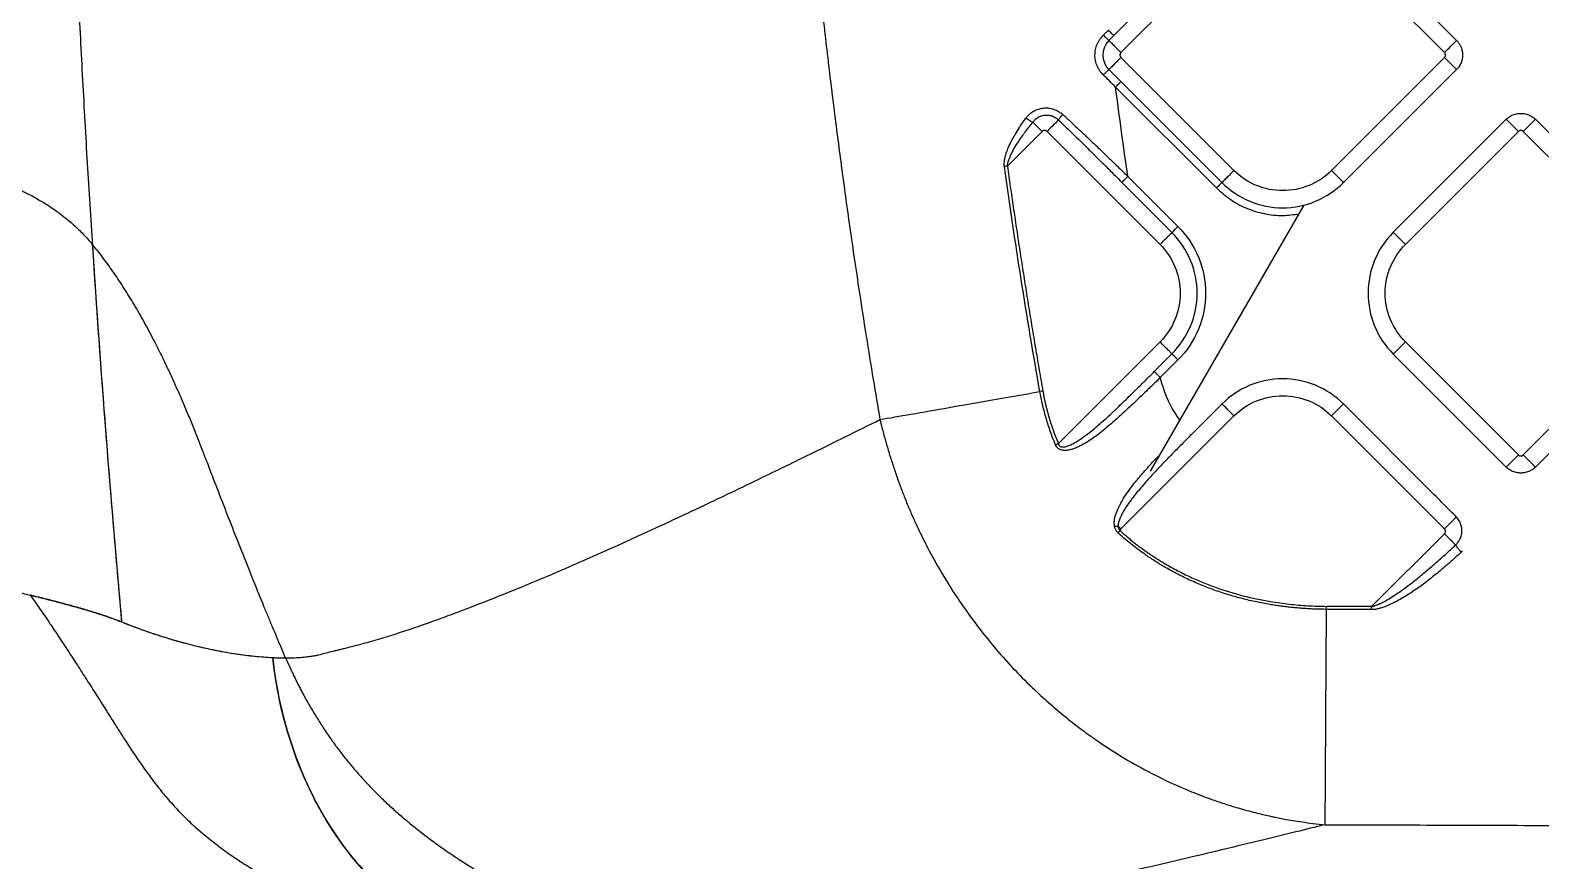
# Model space of a CAD drawing. Extents: x 526 to 610, y 679 to 808.
# Drawn here: x 555.31 to 564.12, y 713.94 to 718.78 of the extents above; entities that cross this region are included whole.
import ezdxf

# ---------------------------------------------------------------- set-up
doc = ezdxf.new("R2010")
doc.units = 0
doc.header["$MEASUREMENT"] = 0
doc.layers.add('1', color=4, linetype='Continuous')

# ---------------------------------------------------------------- blocks, each defined once
blk = doc.blocks.new('JETSETTER LX')
at = {"layer": '1', "color": 3, "linetype": 'Continuous', "lineweight": 25}
for p, q in [((36.1331, 22.5043), (35.5029, 21.874)), ((37.5015, 21.8454), (36.8427, 22.5043)), ((35.545, 21.7747), (36.2038, 22.4336)), ((36.772, 22.4336), (37.4308, 21.7747)), ((35.4743, 21.8454), (35.5029, 21.874)), ((35.5447, 21.6054), (35.4743, 21.6758)), ((36.2038, 21.0876), (35.545, 21.7465)), ((37.4308, 21.7465), (36.772, 21.0876)), ((36.8427, 21.0169), (37.5015, 21.6758)), ((35.5447, 21.6054), (36.1331, 21.0169)), ((35.5134, 21.5741), (36.1018, 20.9856)), ((34.8827, 21.1125), (35.0855, 21.3152)), ((35.1138, 21.3152), (35.7726, 20.6564)), ((37.7913, 21.386), (37.1325, 20.7271)), ((37.2032, 20.6564), (37.862, 21.3153)), ((37.8903, 21.3153), (38.5491, 20.6564)), ((38.6198, 20.7271), (37.961, 21.386)), ((35.8772, 20.761), (35.5851, 21.0531)), ((35.8423, 20.7261), (35.5502, 21.0183)), ((35.7166, 19.3339), (36.6127, 20.886)), ((35.1798, 19.4954), (35.7726, 20.0883)), ((37.862, 19.4295), (37.2032, 20.0883)), ((38.5491, 20.0883), (37.8903, 19.4295)), ((35.7394, 19.9156), (35.8423, 20.0185)), ((37.1325, 20.0176), (37.7913, 19.3588)), ((37.961, 19.3588), (38.6198, 20.0176)), ((35.7743, 19.8808), (35.8772, 19.9837)), ((36.1341, 19.7268), (35.9555, 19.5482)), ((36.1319, 19.729), (36.1341, 19.7268)), ((36.8439, 19.729), (36.8417, 19.7268)), ((37.3736, 19.1949), (36.8417, 19.7268)), ((36.2038, 19.6571), (35.545, 18.9982)), ((36.7719, 19.6571), (37.4308, 18.9982)), ((35.9555, 19.5482), (35.9533, 19.5504)), ((37.3758, 19.1971), (37.3736, 19.1949)), ((37.5001, 19.0676), (37.5037, 19.0703)), ((37.0061, 18.5453), (37.4308, 18.9699)), ((37.534, 18.8705), (37.5285, 18.863)), ((37.006, 18.5277), (36.743, 18.5293)), ((37.0061, 18.5453), (36.7431, 18.5469))]:
    blk.add_line(p, q, dxfattribs=at)
for points, knots in [([(29.6935, 33.8586), (29.69, 33.8184), (29.683, 33.7381), (29.6727, 33.6175), (29.6626, 33.4967), (29.6526, 33.3756), (29.6428, 33.2543), (29.6332, 33.1328), (29.6237, 33.0111), (29.6144, 32.8891), (29.6052, 32.7669), (29.5962, 32.6445), (29.5873, 32.5218), (29.5786, 32.399), (29.5701, 32.2759), (29.5617, 32.1526), (29.5535, 32.0291), (29.5455, 31.9053), (29.5376, 31.7814), (29.5299, 31.6572), (29.5223, 31.5329), (29.5149, 31.4084), (29.5077, 31.2836), (29.5007, 31.1587), (29.4938, 31.0336), (29.4871, 30.9083), (29.4806, 30.7829), (29.4742, 30.6572), (29.4681, 30.5314), (29.4621, 30.4054), (29.4562, 30.2793), (29.4506, 30.1529), (29.433, 29.7486), (29.4076, 29.0648), (29.3823, 28.0992), (29.3675, 27.1288), (29.3636, 26.154), (29.3706, 25.1823), (29.3854, 24.3748), (29.4026, 23.7323), (29.4181, 23.2487), (29.4364, 22.7659), (29.4538, 22.363), (29.4692, 22.0398), (29.4815, 21.7963), (29.4944, 21.5534), (29.508, 21.3112), (29.5222, 21.0696), (29.537, 20.8287), (29.5525, 20.5885), (29.5686, 20.3489), (29.5853, 20.1099), (29.6026, 19.8717), (29.6206, 19.6341), (29.6391, 19.3971), (29.6582, 19.1608), (29.678, 18.9252), (29.6983, 18.6901), (29.7123, 18.5338), (29.7193, 18.4557)], [0, 0, 0, 0, 0.007919, 0.015847, 0.023784, 0.031731, 0.039687, 0.047653, 0.055629, 0.063616, 0.071613, 0.07962, 0.087638, 0.095666, 0.103703, 0.111751, 0.119809, 0.127876, 0.135952, 0.144038, 0.152133, 0.160237, 0.16835, 0.176472, 0.184602, 0.192741, 0.200888, 0.209044, 0.217207, 0.225379, 0.233558, 0.241746, 0.249941, 0.312148, 0.37446, 0.437011, 0.499935, 0.562973, 0.624949, 0.656229, 0.687489, 0.718733, 0.749967, 0.765807, 0.781616, 0.797395, 0.813143, 0.828861, 0.844551, 0.860213, 0.875847, 0.891454, 0.907035, 0.92259, 0.93812, 0.953625, 0.969106, 0.984565, 1, 1, 1, 1]), ([(34.038, 32.3897), (34.0317, 32.3488), (34.019, 32.267), (34.0005, 32.1443), (33.9823, 32.0215), (33.9645, 31.8988), (33.9471, 31.776), (33.9301, 31.6533), (33.9135, 31.5305), (33.8973, 31.4078), (33.8815, 31.285), (33.866, 31.1623), (33.851, 31.0395), (33.8363, 30.9168), (33.7984, 30.5911), (33.7379, 30.0165), (33.6742, 29.2661), (33.6203, 28.4429), (33.5826, 27.6035), (33.5648, 26.7577), (33.5645, 25.9821), (33.5778, 25.233), (33.6017, 24.6092), (33.6279, 24.1118), (33.65, 23.7498), (33.6809, 23.317), (33.7182, 22.8695), (33.7592, 22.4371), (33.7999, 22.0498), (33.8421, 21.6817), (33.8854, 21.3327), (33.9291, 21.003), (33.9727, 20.6924), (34.016, 20.401), (34.0583, 20.1288), (34.0993, 19.8757), (34.1268, 19.7135), (34.14, 19.6355)], [0, 0, 0, 0, 0.009695, 0.019385, 0.029071, 0.038752, 0.048429, 0.058102, 0.06777, 0.077435, 0.087096, 0.096752, 0.106405, 0.116055, 0.1257, 0.183178, 0.251347, 0.302045, 0.37635, 0.448086, 0.50012, 0.557965, 0.623518, 0.646286, 0.674595, 0.708455, 0.747878, 0.779754, 0.810154, 0.839077, 0.866522, 0.892486, 0.916966, 0.939961, 0.961467, 0.981481, 1, 1, 1, 1]), ([(35.4419, 21.6445), (35.44, 21.6464), (35.4363, 21.6502), (35.431, 21.6563), (35.4259, 21.6627), (35.4197, 21.6715), (35.4127, 21.683), (35.4034, 21.7024), (35.3954, 21.7283), (35.3923, 21.7606), (35.3955, 21.7929), (35.4036, 21.8188), (35.413, 21.8382), (35.4214, 21.8521), (35.4311, 21.865), (35.4386, 21.8728), (35.4424, 21.8766)], [0, 0, 0, 0, 0.0311752, 0.0623792, 0.0936877, 0.1251762, 0.1876896, 0.2499812, 0.3750181, 0.4995566, 0.6245145, 0.7494185, 0.8124346, 0.874794, 0.9371121, 1, 1, 1, 1]), ([(35.4424, 21.8766), (35.4473, 21.8814), (35.457, 21.891), (35.4667, 21.9006), (35.4716, 21.9053)], [0, 0, 0, 0, 0.50032, 1, 1, 1, 1]), ([(35.4424, 21.8766), (35.4485, 21.8706), (35.4552, 21.864), (35.4667, 21.8528), (35.4714, 21.8482), (35.4743, 21.8454)], [0, 0, 0, 0, 0.5, 0.5, 1, 1, 1, 1]), ([(35.5029, 21.874), (35.5, 21.8769), (35.4955, 21.8814), (35.4842, 21.8927), (35.4777, 21.8992), (35.4716, 21.9053)], [0, 0, 0, 0, 0.5, 0.5, 1, 1, 1, 1]), ([(35.4743, 21.8454), (35.4745, 21.8453), (35.4764, 21.8433), (35.4836, 21.8361), (35.4889, 21.8308), (35.502, 21.8178), (35.5098, 21.81), (35.5267, 21.793), (35.5358, 21.7839), (35.545, 21.7747)], [0, 0, 0, 0, 0.25, 0.25, 0.5, 0.5, 0.75, 0.75, 1, 1, 1, 1]), ([(37.4308, 21.7747), (37.44, 21.7839), (37.4491, 21.793), (37.466, 21.81), (37.4738, 21.8178), (37.4869, 21.8308), (37.4922, 21.8361), (37.4994, 21.8433), (37.5013, 21.8453), (37.5015, 21.8454)], [0, 0, 0, 0, 0.25, 0.25, 0.5, 0.5, 0.75, 0.75, 1, 1, 1, 1]), ([(37.5015, 21.8454), (37.503, 21.8439), (37.5062, 21.8406), (37.5107, 21.8352), (37.5152, 21.8291), (37.5196, 21.8223), (37.5237, 21.8147), (37.5299, 21.8011), (37.535, 21.783), (37.5368, 21.7606), (37.535, 21.7382), (37.5295, 21.7187), (37.5219, 21.7028), (37.5154, 21.6922), (37.5087, 21.6833), (37.5038, 21.6782), (37.5015, 21.6758)], [0, 0, 0, 0, 0.034707, 0.072248, 0.112595, 0.155737, 0.201682, 0.250449, 0.393045, 0.50003, 0.606972, 0.74961, 0.821643, 0.887377, 0.946846, 1, 1, 1, 1]), ([(35.545, 21.7747), (35.5444, 21.7741), (35.5432, 21.7728), (35.5418, 21.7706), (35.5404, 21.7679), (35.5394, 21.7645), (35.539, 21.7606), (35.5394, 21.7567), (35.5406, 21.7529), (35.5424, 21.7494), (35.5441, 21.7474), (35.545, 21.7465)], [0, 0, 0, 0, 0.083478, 0.166388, 0.250171, 0.374789, 0.500105, 0.62472, 0.750039, 0.874841, 1, 1, 1, 1]), ([(37.4308, 21.7465), (37.4314, 21.7471), (37.4326, 21.7484), (37.434, 21.7506), (37.4354, 21.7533), (37.4364, 21.7567), (37.4368, 21.7606), (37.4364, 21.7645), (37.4352, 21.7683), (37.4334, 21.7718), (37.4317, 21.7738), (37.4308, 21.7747)], [0, 0, 0, 0, 0.083478, 0.166388, 0.250171, 0.374789, 0.500105, 0.62472, 0.750039, 0.874841, 1, 1, 1, 1]), ([(35.4743, 21.6758), (35.4712, 21.6729), (35.4664, 21.6684), (35.4548, 21.6571), (35.4481, 21.6506), (35.4419, 21.6445)], [0, 0, 0, 0, 0.5, 0.5, 1, 1, 1, 1]), ([(35.545, 21.7465), (35.5358, 21.7373), (35.5267, 21.7282), (35.5098, 21.7112), (35.502, 21.7034), (35.4889, 21.6904), (35.4836, 21.6851), (35.4764, 21.6779), (35.4745, 21.6759), (35.4743, 21.6758)], [0, 0, 0, 0, 0.25, 0.25, 0.5, 0.5, 0.75, 0.75, 1, 1, 1, 1]), ([(37.5015, 21.6758), (37.5013, 21.6759), (37.4994, 21.6779), (37.4922, 21.6851), (37.4869, 21.6904), (37.4738, 21.7034), (37.466, 21.7112), (37.4491, 21.7282), (37.44, 21.7373), (37.4308, 21.7465)], [0, 0, 0, 0, 0.25, 0.25, 0.5, 0.5, 0.75, 0.75, 1, 1, 1, 1]), ([(35.5134, 21.5741), (35.5014, 21.5858), (35.4775, 21.6092), (35.4538, 21.6328), (35.4419, 21.6445)], [0, 0, 0, 0, 0.501415, 1, 1, 1, 1]), ([(35.5133, 21.5741), (35.5194, 21.5802), (35.526, 21.5868), (35.5373, 21.598), (35.5418, 21.6025), (35.5447, 21.6054)], [0, 0, 0, 0, 0.5, 0.5, 1, 1, 1, 1]), ([(34.9916, 21.3939), (34.9931, 21.396), (34.9962, 21.4), (35.0011, 21.4057), (35.0063, 21.4111), (35.0137, 21.418), (35.0235, 21.4259), (35.0404, 21.4367), (35.0635, 21.4468), (35.0932, 21.4527), (35.1235, 21.4524), (35.1484, 21.4467), (35.1673, 21.4392), (35.1793, 21.433), (35.1894, 21.4266), (35.1977, 21.4206), (35.2028, 21.4161), (35.2054, 21.4139)], [0, 0, 0, 0, 0.031192, 0.062394, 0.093687, 0.125153, 0.187712, 0.250057, 0.375104, 0.499922, 0.624813, 0.749861, 0.812272, 0.874818, 0.916766, 0.958427, 1, 1, 1, 1]), ([(35.1802, 21.3817), (35.1786, 21.3832), (35.1754, 21.3861), (35.1701, 21.3901), (35.1647, 21.3937), (35.1591, 21.397), (35.1533, 21.3999), (35.1473, 21.4024), (35.1412, 21.4045), (35.1349, 21.4063), (35.1285, 21.4076), (35.1221, 21.4085), (35.1156, 21.409), (35.1091, 21.4091), (35.1014, 21.4087), (35.0923, 21.4075), (35.0831, 21.4052), (35.0732, 21.4018), (35.063, 21.397), (35.0525, 21.3901), (35.0439, 21.3828), (35.0371, 21.3758), (35.0335, 21.3711), (35.0318, 21.3689)], [0, 0, 0, 0, 0.0386, 0.077053, 0.115408, 0.153709, 0.191993, 0.230291, 0.268628, 0.307022, 0.345487, 0.384031, 0.422658, 0.461366, 0.500153, 0.561169, 0.624854, 0.669105, 0.749892, 0.826629, 0.893634, 0.951333, 1, 1, 1, 1]), ([(35.1802, 21.3817), (35.1816, 21.3845), (35.1848, 21.3891), (35.1938, 21.4006), (35.1996, 21.4075), (35.2054, 21.4139)], [0, 0, 0, 0, 0.5, 0.5, 1, 1, 1, 1]), ([(35.2054, 21.4139), (35.2131, 21.4069), (35.2287, 21.3928), (35.2523, 21.3711), (35.2767, 21.3485), (35.3082, 21.3191), (35.3483, 21.2814), (35.3988, 21.2333), (35.4552, 21.1791), (35.518, 21.1184), (35.562, 21.0756), (35.5851, 21.0531)], [0, 0, 0, 0, 0.0594668, 0.1209532, 0.1844551, 0.2499681, 0.3684692, 0.499969, 0.6491449, 0.8158755, 1, 1, 1, 1]), ([(37.7913, 21.386), (37.7929, 21.3875), (37.7961, 21.3906), (37.8015, 21.3951), (37.8076, 21.3997), (37.8145, 21.4041), (37.8221, 21.4082), (37.8356, 21.4143), (37.8538, 21.4194), (37.8761, 21.4213), (37.8985, 21.4194), (37.9181, 21.4139), (37.934, 21.4064), (37.9445, 21.3999), (37.9534, 21.3931), (37.9586, 21.3883), (37.961, 21.386)], [0, 0, 0, 0, 0.034707, 0.072248, 0.112595, 0.155737, 0.201682, 0.250449, 0.393045, 0.50003, 0.606972, 0.74961, 0.821643, 0.887377, 0.946846, 1, 1, 1, 1]), ([(34.8653, 21.11), (34.8651, 21.112), (34.8646, 21.1161), (34.8643, 21.1224), (34.8644, 21.129), (34.8648, 21.1358), (34.8655, 21.1429), (34.8672, 21.1539), (34.8706, 21.1693), (34.8777, 21.194), (34.8895, 21.2251), (34.904, 21.2552), (34.9178, 21.2805), (34.9327, 21.3065), (34.9507, 21.3352), (34.9716, 21.3663), (34.9848, 21.3845), (34.9916, 21.3939)], [0, 0, 0, 0, 0.018846, 0.038432, 0.058829, 0.080105, 0.102314, 0.125509, 0.1847, 0.25038, 0.368463, 0.49998, 0.567605, 0.642766, 0.785611, 0.889642, 1, 1, 1, 1]), ([(34.8827, 21.1125), (34.8829, 21.1142), (34.8832, 21.118), (34.8842, 21.1242), (34.8858, 21.1317), (34.8882, 21.1402), (34.892, 21.1512), (34.8978, 21.1659), (34.9068, 21.186), (34.9214, 21.2148), (34.9396, 21.2447), (34.9586, 21.273), (34.973, 21.2933), (34.9892, 21.3152), (35.0084, 21.3397), (35.024, 21.3591), (35.0318, 21.3689)], [0, 0, 0, 0, 0.0170141, 0.0377331, 0.0623287, 0.0934076, 0.1251668, 0.1784998, 0.2501031, 0.3450708, 0.5003463, 0.6004588, 0.6873347, 0.7503215, 0.8743385, 1, 1, 1, 1]), ([(34.9916, 21.3939), (34.998, 21.389), (35.0056, 21.3837), (35.0199, 21.3747), (35.0267, 21.3711), (35.0318, 21.3689)], [0, 0, 0, 0, 0.5, 0.5, 1, 1, 1, 1]), ([(35.0855, 21.3152), (35.0753, 21.3254), (35.0652, 21.3355), (35.0467, 21.354), (35.0384, 21.3623), (35.0318, 21.3689)], [0, 0, 0, 0, 0.5, 0.5, 1, 1, 1, 1]), ([(35.1138, 21.3152), (35.1131, 21.3158), (35.1119, 21.317), (35.1097, 21.3185), (35.1069, 21.3198), (35.1036, 21.3208), (35.0996, 21.3212), (35.0957, 21.3208), (35.0919, 21.3197), (35.0884, 21.3179), (35.0865, 21.3161), (35.0855, 21.3152)], [0, 0, 0, 0, 0.083478, 0.166388, 0.250171, 0.374789, 0.500105, 0.62472, 0.750039, 0.874841, 1, 1, 1, 1]), ([(35.1802, 21.3817), (35.1753, 21.3768), (35.1662, 21.3676), (35.1426, 21.344), (35.1282, 21.3296), (35.1138, 21.3152)], [0, 0, 0, 0, 0.5, 0.5, 1, 1, 1, 1]), ([(35.1802, 21.3817), (35.1906, 21.3718), (35.2115, 21.352), (35.2425, 21.3221), (35.2736, 21.292), (35.3045, 21.2619), (35.3354, 21.2316), (35.3653, 21.2022), (35.4063, 21.1617), (35.4544, 21.1139), (35.5063, 21.0621), (35.5369, 21.0315), (35.5502, 21.0183)], [0, 0, 0, 0, 0.083227, 0.166501, 0.249818, 0.333175, 0.416566, 0.499988, 0.575804, 0.749988, 0.891626, 1, 1, 1, 1]), ([(37.862, 21.3153), (37.8528, 21.3244), (37.8437, 21.3336), (37.8268, 21.3505), (37.819, 21.3583), (37.8059, 21.3713), (37.8006, 21.3766), (37.7934, 21.3838), (37.7915, 21.3858), (37.7913, 21.386)], [0, 0, 0, 0, 0.25, 0.25, 0.5, 0.5, 0.75, 0.75, 1, 1, 1, 1]), ([(37.8903, 21.3153), (37.8896, 21.3159), (37.8884, 21.317), (37.8862, 21.3185), (37.8834, 21.3198), (37.8801, 21.3209), (37.8761, 21.3212), (37.8722, 21.3209), (37.8685, 21.3197), (37.8649, 21.3179), (37.863, 21.3161), (37.862, 21.3153)], [0, 0, 0, 0, 0.083478, 0.166388, 0.250171, 0.374789, 0.500105, 0.62472, 0.750039, 0.874841, 1, 1, 1, 1]), ([(37.961, 21.386), (37.9608, 21.3858), (37.9589, 21.3838), (37.9516, 21.3766), (37.9464, 21.3713), (37.9333, 21.3583), (37.9255, 21.3505), (37.9086, 21.3336), (37.8994, 21.3244), (37.8903, 21.3153)], [0, 0, 0, 0, 0.25, 0.25, 0.5, 0.5, 0.75, 0.75, 1, 1, 1, 1]), ([(27.9003, 21.0579), (27.9071, 21.0598), (27.9208, 21.0637), (27.9415, 21.0691), (27.9623, 21.0742), (27.9832, 21.0792), (28.0041, 21.0838), (28.025, 21.0882), (28.046, 21.0924), (28.0671, 21.0963), (28.0882, 21.0999), (28.1093, 21.1033), (28.1622, 21.1112), (28.2478, 21.1205), (28.4057, 21.1277), (28.6052, 21.1181), (28.836, 21.0784), (29.0528, 21.0112), (29.2145, 20.9336), (29.3308, 20.8591), (29.3946, 20.81), (29.4394, 20.7709), (29.468, 20.7441), (29.4957, 20.7163), (29.5224, 20.6875), (29.5394, 20.6675), (29.5479, 20.6575)], [0, 0, 0, 0, 0.011355, 0.022689, 0.034001, 0.045292, 0.056561, 0.067808, 0.079032, 0.090232, 0.101409, 0.112563, 0.123691, 0.184811, 0.246394, 0.36898, 0.495361, 0.620813, 0.748408, 0.811235, 0.87455, 0.899318, 0.924246, 0.949334, 0.974585, 1, 1, 1, 1]), ([(34.8827, 21.1125), (34.8884, 21.0727), (34.8996, 20.9932), (34.9169, 20.874), (34.9346, 20.7548), (34.9527, 20.6356), (34.9711, 20.5164), (34.9899, 20.3973), (35.0091, 20.2782), (35.0286, 20.1591), (35.0486, 20.04), (35.0688, 19.9209), (35.0827, 19.8415), (35.0896, 19.8019)], [0, 0, 0, 0, 0.090766, 0.181558, 0.272377, 0.363224, 0.454099, 0.545004, 0.635939, 0.726905, 0.817904, 0.908935, 1, 1, 1, 1]), ([(35.5502, 21.0183), (35.5508, 21.0189), (35.5521, 21.0202), (35.5562, 21.0242), (35.5589, 21.027), (35.5655, 21.0336), (35.5694, 21.0374), (35.5772, 21.0452), (35.5813, 21.0493), (35.5851, 21.0531)], [0, 0, 0, 0, 0.25, 0.25, 0.5, 0.5, 0.75, 0.75, 1, 1, 1, 1]), ([(36.2038, 21.0876), (36.1947, 21.0785), (36.1855, 21.0693), (36.1686, 21.0524), (36.1608, 21.0446), (36.1477, 21.0315), (36.1425, 21.0263), (36.1353, 21.019), (36.1333, 21.0171), (36.1331, 21.0169)], [0, 0, 0, 0, 0.25, 0.25, 0.5, 0.5, 0.75, 0.75, 1, 1, 1, 1]), ([(36.772, 21.0876), (36.7348, 21.0504), (36.6902, 21.0207), (36.5931, 20.9804), (36.5405, 20.97), (36.4353, 20.97), (36.3827, 20.9804), (36.2856, 21.0207), (36.241, 21.0504), (36.2038, 21.0876)], [0, 0, 0, 0, 0.25, 0.25, 0.5, 0.5, 0.75, 0.75, 1, 1, 1, 1]), ([(36.772, 21.0876), (36.7811, 21.0785), (36.7903, 21.0693), (36.8072, 21.0524), (36.815, 21.0446), (36.8281, 21.0315), (36.8333, 21.0263), (36.8405, 21.019), (36.8425, 21.0171), (36.8427, 21.0169)], [0, 0, 0, 0, 0.25, 0.25, 0.5, 0.5, 0.75, 0.75, 1, 1, 1, 1]), ([(36.1331, 21.0169), (36.1302, 21.0139), (36.1256, 21.0094), (36.1146, 20.9984), (36.1082, 20.992), (36.1018, 20.9856)], [0, 0, 0, 0, 0.5, 0.5, 1, 1, 1, 1]), ([(36.1018, 20.9856), (36.1285, 20.9618), (36.1819, 20.9142), (36.2778, 20.8641), (36.3806, 20.833), (36.4844, 20.8214), (36.5516, 20.8307), (36.5833, 20.8351)], [0, 0, 0, 0, 0.204255, 0.408509, 0.612764, 0.817019, 1, 1, 1, 1]), ([(36.1331, 21.0169), (36.1796, 20.9705), (36.2352, 20.9333), (36.3566, 20.883), (36.4222, 20.87), (36.5536, 20.87), (36.6192, 20.883), (36.7406, 20.9333), (36.7962, 20.9705), (36.8427, 21.0169)], [0, 0, 0, 0, 0.25, 0.25, 0.5, 0.5, 0.75, 0.75, 1, 1, 1, 1]), ([(35.7726, 20.6564), (35.7809, 20.6647), (35.7891, 20.6729), (35.8047, 20.6885), (35.8119, 20.6957), (35.8246, 20.7084), (35.8299, 20.7137), (35.8381, 20.7219), (35.8409, 20.7247), (35.8423, 20.7261)], [0, 0, 0, 0, 0.25, 0.25, 0.5, 0.5, 0.75, 0.75, 1, 1, 1, 1]), ([(35.8423, 20.7261), (35.8437, 20.7275), (35.848, 20.7318), (35.8607, 20.7445), (35.8689, 20.7527), (35.8772, 20.761)], [0, 0, 0, 0, 0.5, 0.5, 1, 1, 1, 1]), ([(35.8423, 20.0185), (35.8886, 20.0649), (35.9257, 20.1204), (35.9758, 20.2414), (35.9889, 20.3068), (35.9889, 20.4378), (35.9758, 20.5033), (35.9257, 20.6243), (35.8886, 20.6798), (35.8423, 20.7261)], [0, 0, 0, 0, 0.25, 0.25, 0.5, 0.5, 0.75, 0.75, 1, 1, 1, 1]), ([(35.8772, 20.761), (35.9281, 20.7101), (35.9688, 20.6491), (36.0239, 20.5162), (36.0382, 20.4443), (36.0382, 20.3004), (36.0239, 20.2285), (35.9688, 20.0955), (35.9281, 20.0346), (35.8772, 19.9837)], [0, 0, 0, 0, 0.25, 0.25, 0.5, 0.5, 0.75, 0.75, 1, 1, 1, 1]), ([(37.1325, 20.7271), (37.086, 20.6807), (37.0488, 20.625), (36.9986, 20.5037), (36.9855, 20.438), (36.9855, 20.3067), (36.9986, 20.241), (37.0488, 20.1197), (37.086, 20.064), (37.1325, 20.0176)], [0, 0, 0, 0, 0.25, 0.25, 0.5, 0.5, 0.75, 0.75, 1, 1, 1, 1]), ([(37.2032, 20.6564), (37.194, 20.6656), (37.1849, 20.6747), (37.1679, 20.6917), (37.1601, 20.6995), (37.1471, 20.7125), (37.1418, 20.7178), (37.1346, 20.725), (37.1326, 20.727), (37.1325, 20.7271)], [0, 0, 0, 0, 0.25, 0.25, 0.5, 0.5, 0.75, 0.75, 1, 1, 1, 1]), ([(30.1893, 19.4604), (30.184, 19.4739), (30.1735, 19.501), (30.1577, 19.5412), (30.1418, 19.5808), (30.1259, 19.62), (30.11, 19.6586), (30.0941, 19.6967), (30.0781, 19.7343), (30.062, 19.7713), (30.046, 19.8078), (30.0299, 19.8438), (30.0138, 19.8793), (29.9976, 19.9142), (29.9814, 19.9486), (29.9651, 19.9825), (29.9488, 20.0159), (29.9325, 20.0487), (29.9162, 20.0811), (29.8959, 20.1204), (29.8715, 20.1663), (29.843, 20.2184), (29.8143, 20.2689), (29.7855, 20.318), (29.7564, 20.3656), (29.7272, 20.4118), (29.6978, 20.4564), (29.6682, 20.4996), (29.6385, 20.5413), (29.6085, 20.5816), (29.5784, 20.6204), (29.558, 20.6452), (29.5479, 20.6575)], [0, 0, 0, 0, 0.029965, 0.059667, 0.089108, 0.118292, 0.14722, 0.175895, 0.204321, 0.2325, 0.260435, 0.28813, 0.315587, 0.342811, 0.369803, 0.396568, 0.423109, 0.449429, 0.475533, 0.501424, 0.54552, 0.589078, 0.632119, 0.674665, 0.716737, 0.75836, 0.799555, 0.840348, 0.880763, 0.920826, 0.960563, 1, 1, 1, 1]), ([(35.7726, 20.6564), (35.8098, 20.6192), (35.8396, 20.5746), (35.8798, 20.4775), (35.8903, 20.4249), (35.8903, 20.3197), (35.8798, 20.2672), (35.8396, 20.17), (35.8098, 20.1254), (35.7726, 20.0883)], [0, 0, 0, 0, 0.25, 0.25, 0.5, 0.5, 0.75, 0.75, 1, 1, 1, 1]), ([(37.2032, 20.0883), (37.166, 20.1255), (37.1362, 20.17), (37.096, 20.2672), (37.0855, 20.3198), (37.0855, 20.4249), (37.096, 20.4775), (37.1362, 20.5747), (37.166, 20.6192), (37.2032, 20.6564)], [0, 0, 0, 0, 0.25, 0.25, 0.5, 0.5, 0.75, 0.75, 1, 1, 1, 1]), ([(35.8423, 20.0185), (35.8409, 20.0199), (35.8381, 20.0227), (35.8299, 20.0309), (35.8246, 20.0363), (35.8119, 20.0489), (35.8047, 20.0562), (35.7891, 20.0717), (35.7809, 20.08), (35.7726, 20.0883)], [0, 0, 0, 0, 0.25, 0.25, 0.5, 0.5, 0.75, 0.75, 1, 1, 1, 1]), ([(37.2032, 20.0883), (37.194, 20.0791), (37.1849, 20.07), (37.1679, 20.053), (37.1601, 20.0453), (37.1471, 20.0322), (37.1418, 20.0269), (37.1346, 20.0197), (37.1326, 20.0178), (37.1325, 20.0176)], [0, 0, 0, 0, 0.25, 0.25, 0.5, 0.5, 0.75, 0.75, 1, 1, 1, 1]), ([(35.8423, 20.0185), (35.8437, 20.0172), (35.848, 20.0128), (35.8607, 20.0002), (35.8689, 19.9919), (35.8772, 19.9837)], [0, 0, 0, 0, 0.5, 0.5, 1, 1, 1, 1]), ([(35.1798, 19.4954), (35.1801, 19.4943), (35.1807, 19.492), (35.1821, 19.4888), (35.1838, 19.486), (35.1858, 19.4834), (35.1882, 19.4813), (35.1908, 19.4795), (35.1959, 19.477), (35.2045, 19.4753), (35.2188, 19.4764), (35.2374, 19.4816), (35.2635, 19.4933), (35.2968, 19.5129), (35.3336, 19.5386), (35.3708, 19.5674), (35.4175, 19.6064), (35.4746, 19.6577), (35.5416, 19.7209), (35.6002, 19.7777), (35.6513, 19.828), (35.6951, 19.8714), (35.7245, 19.9008), (35.7394, 19.9156)], [0, 0, 0, 0, 0.004918, 0.009566, 0.014017, 0.018353, 0.022662, 0.027037, 0.031562, 0.045789, 0.063007, 0.091112, 0.125727, 0.182086, 0.250792, 0.310809, 0.375492, 0.500504, 0.623952, 0.750225, 0.831451, 0.914701, 1, 1, 1, 1]), ([(35.7743, 19.8808), (35.7705, 19.8846), (35.7664, 19.8886), (35.7586, 19.8965), (35.7548, 19.9003), (35.7482, 19.9069), (35.7454, 19.9097), (35.7414, 19.9137), (35.7401, 19.915), (35.7394, 19.9156)], [0, 0, 0, 0, 0.25, 0.25, 0.5, 0.5, 0.75, 0.75, 1, 1, 1, 1]), ([(35.7743, 19.8808), (35.7677, 19.8743), (35.7543, 19.8613), (35.7343, 19.8417), (35.7139, 19.8219), (35.6871, 19.7959), (35.6532, 19.7632), (35.616, 19.7279), (35.5815, 19.6956), (35.5503, 19.667), (35.519, 19.6386), (35.4733, 19.5979), (35.4133, 19.5479), (35.3535, 19.5072), (35.3127, 19.4846), (35.291, 19.4739), (35.2693, 19.4651), (35.2503, 19.4594), (35.2352, 19.4565), (35.2232, 19.4554), (35.2114, 19.4555), (35.2001, 19.4573), (35.1901, 19.4607), (35.1814, 19.4655), (35.174, 19.4718), (35.1679, 19.4795), (35.165, 19.4855), (35.1635, 19.4886)], [0, 0, 0, 0, 0.035072, 0.070517, 0.106344, 0.142563, 0.212082, 0.285167, 0.337437, 0.392033, 0.446687, 0.498965, 0.626851, 0.74812, 0.781007, 0.810671, 0.843882, 0.873681, 0.889825, 0.905091, 0.921641, 0.936715, 0.950139, 0.962731, 0.974927, 0.987198, 1, 1, 1, 1]), ([(35.889, 19.6325), (35.8682, 19.6621), (35.8151, 19.7376), (35.7897, 19.8266), (35.7743, 19.8808)], [0, 0, 0, 0, 0.3923296, 1, 1, 1, 1]), ([(36.8417, 19.7268), (36.7953, 19.7731), (36.7398, 19.8102), (36.6188, 19.8603), (36.5534, 19.8733), (36.4224, 19.8733), (36.3569, 19.8603), (36.2359, 19.8102), (36.1804, 19.7731), (36.1341, 19.7268)], [0, 0, 0, 0, 0.25, 0.25, 0.5, 0.5, 0.75, 0.75, 1, 1, 1, 1]), ([(34.14, 19.6355), (34.1942, 19.645), (34.2553, 19.6557), (34.3901, 19.6793), (34.4639, 19.6922), (34.6224, 19.72), (34.7071, 19.7348), (34.8845, 19.7659), (34.9772, 19.7822), (35.0722, 19.7988)], [0, 0, 0, 0, 0.25, 0.25, 0.5, 0.5, 0.75, 0.75, 1, 1, 1, 1]), ([(35.1635, 19.4886), (35.1607, 19.4954), (35.1555, 19.5079), (35.1456, 19.533), (35.1293, 19.5767), (35.1126, 19.6281), (35.0999, 19.6738), (35.0932, 19.6999), (35.0865, 19.7274), (35.0793, 19.7603), (35.0744, 19.7868), (35.0722, 19.7988)], [0, 0, 0, 0, 0.068349, 0.125145, 0.250298, 0.500177, 0.625162, 0.688648, 0.750163, 0.887164, 1, 1, 1, 1]), ([(35.0896, 19.8019), (35.0909, 19.7944), (35.0936, 19.7794), (35.0981, 19.757), (35.103, 19.7347), (35.1082, 19.7124), (35.1138, 19.6902), (35.1197, 19.6681), (35.1276, 19.6406), (35.1377, 19.6077), (35.1507, 19.5698), (35.1646, 19.5323), (35.1747, 19.5077), (35.1798, 19.4954)], [0, 0, 0, 0, 0.071321, 0.142648, 0.213999, 0.285391, 0.356845, 0.428378, 0.500009, 0.625416, 0.750483, 0.875311, 1, 1, 1, 1]), ([(36.2038, 19.6571), (36.1955, 19.6653), (36.1873, 19.6736), (36.1717, 19.6891), (36.1645, 19.6964), (36.1518, 19.709), (36.1465, 19.7144), (36.1383, 19.7226), (36.1355, 19.7254), (36.1341, 19.7268)], [0, 0, 0, 0, 0.25, 0.25, 0.5, 0.5, 0.75, 0.75, 1, 1, 1, 1]), ([(36.2038, 19.6571), (36.241, 19.6942), (36.2855, 19.724), (36.3827, 19.7643), (36.4353, 19.7747), (36.5405, 19.7747), (36.593, 19.7643), (36.6902, 19.724), (36.7348, 19.6942), (36.7719, 19.6571)], [0, 0, 0, 0, 0.25, 0.25, 0.5, 0.5, 0.75, 0.75, 1, 1, 1, 1]), ([(36.7719, 19.6571), (36.7802, 19.6653), (36.7885, 19.6736), (36.804, 19.6891), (36.8113, 19.6964), (36.8239, 19.709), (36.8293, 19.7144), (36.8375, 19.7226), (36.8403, 19.7254), (36.8417, 19.7268)], [0, 0, 0, 0, 0.25, 0.25, 0.5, 0.5, 0.75, 0.75, 1, 1, 1, 1]), ([(30.6, 18.2483), (30.6095, 18.2479), (30.6274, 18.247), (30.6627, 18.246), (30.7029, 18.2462), (30.7484, 18.2481), (30.7867, 18.2513), (30.8195, 18.2552), (30.846, 18.2595), (30.8672, 18.2645), (30.8917, 18.2708), (30.9229, 18.2791), (30.9572, 18.2875), (30.9875, 18.2947), (31.0207, 18.3026), (31.0799, 18.3173), (31.1655, 18.3402), (31.3024, 18.3808), (31.4368, 18.4255), (31.5732, 18.4743), (31.7139, 18.5265), (31.8935, 18.5958), (32.1125, 18.685), (32.3302, 18.7777), (32.5554, 18.8771), (32.7729, 18.9759), (33.0008, 19.0818), (33.2094, 19.1806), (33.4412, 19.2919), (33.6777, 19.407), (33.9217, 19.527), (34.0737, 19.6026), (34.14, 19.6355)], [0, 0, 0, 0, 0.007459, 0.013984, 0.027692, 0.039087, 0.050028, 0.058263, 0.065422, 0.07151, 0.075675, 0.085708, 0.097334, 0.103865, 0.110691, 0.124638, 0.152612, 0.181569, 0.238576, 0.265385, 0.296576, 0.357586, 0.417717, 0.483097, 0.543627, 0.610616, 0.669829, 0.739432, 0.790062, 0.869263, 0.942968, 1, 1, 1, 1]), ([(34.14, 19.6355), (34.1402, 19.6347), (34.1406, 19.6332), (34.1413, 19.6302), (34.1426, 19.625), (34.1451, 19.6144), (34.1504, 19.5934), (34.1612, 19.5515), (34.1777, 19.4919), (34.199, 19.4209), (34.2217, 19.3504), (34.2458, 19.2805), (34.267, 19.2233), (34.285, 19.1775), (34.3035, 19.1319), (34.3524, 19.0182), (34.4302, 18.86), (34.5287, 18.6907), (34.6503, 18.5051), (34.8124, 18.2938), (34.9924, 18.1039), (35.1326, 17.976), (35.2249, 17.8986), (35.3168, 17.8273), (35.4789, 17.7111), (35.69, 17.5848), (35.9149, 17.4813), (36.0567, 17.427), (36.1475, 17.3959), (36.2337, 17.3692), (36.3219, 17.3453), (36.3899, 17.3292), (36.4341, 17.3197), (36.4636, 17.3136), (36.5017, 17.3063), (36.5483, 17.2981), (36.6033, 17.2895), (36.6666, 17.2809), (36.7116, 17.2763), (36.7355, 17.2739)], [0, 0, 0, 0, 0.000605, 0.001209, 0.002419, 0.004837, 0.009671, 0.019331, 0.038625, 0.057885, 0.077116, 0.096323, 0.115508, 0.124591, 0.134676, 0.153825, 0.220933, 0.27174, 0.306492, 0.39434, 0.480242, 0.512952, 0.54526, 0.576371, 0.606108, 0.705737, 0.775314, 0.808881, 0.831257, 0.854882, 0.88392, 0.907454, 0.913435, 0.921872, 0.932745, 0.94603, 0.961695, 0.979701, 1, 1, 1, 1]), ([(35.9555, 19.5482), (35.947, 19.5397), (35.9302, 19.5229), (35.9051, 19.4976), (35.8802, 19.4725), (35.8556, 19.4475), (35.8312, 19.4225), (35.8071, 19.3977), (35.7833, 19.3729), (35.7598, 19.3481), (35.7367, 19.3233), (35.7005, 19.2839), (35.6549, 19.2324), (35.6118, 19.1788), (35.5845, 19.1408), (35.5689, 19.117), (35.5562, 19.0959), (35.5456, 19.0761), (35.5383, 19.0596), (35.5336, 19.0465), (35.5309, 19.0372), (35.5291, 19.0291), (35.5281, 19.022), (35.528, 19.0174), (35.528, 19.0152)], [0, 0, 0, 0, 0.051442, 0.102535, 0.153286, 0.203703, 0.253795, 0.303568, 0.353031, 0.402193, 0.451062, 0.499646, 0.633897, 0.749626, 0.79951, 0.838753, 0.874498, 0.907661, 0.937227, 0.95387, 0.968627, 0.979856, 0.990291, 1, 1, 1, 1]), ([(30.6754, 18.2461), (30.6672, 18.2652), (30.6507, 18.3037), (30.6258, 18.3624), (30.6005, 18.4226), (30.5749, 18.4842), (30.5378, 18.574), (30.4882, 18.6961), (30.4072, 18.8987), (30.3268, 19.1043), (30.2565, 19.2859), (30.2173, 19.3876), (30.1977, 19.4384), (30.1893, 19.4604)], [0, 0, 0, 0, 0.047741, 0.096606, 0.146595, 0.197708, 0.249944, 0.369597, 0.499922, 0.749952, 0.874976, 0.946136, 1, 1, 1, 1]), ([(35.5075, 19.0112), (35.5067, 19.0181), (35.5047, 19.0331), (35.5094, 19.0696), (35.5273, 19.1188), (35.5579, 19.1743), (35.592, 19.2248), (35.6286, 19.2719), (35.6743, 19.3257), (35.7234, 19.3807), (35.7596, 19.4188), (35.7749, 19.4349)], [0, 0, 0, 0, 0.040654, 0.087929, 0.21645, 0.349777, 0.46279, 0.574494, 0.698769, 0.87284, 1, 1, 1, 1]), ([(37.7913, 19.3588), (37.7915, 19.3589), (37.7934, 19.3609), (37.8006, 19.3681), (37.8059, 19.3734), (37.819, 19.3864), (37.8268, 19.3942), (37.8437, 19.4112), (37.8528, 19.4203), (37.862, 19.4295)], [0, 0, 0, 0, 0.25, 0.25, 0.5, 0.5, 0.75, 0.75, 1, 1, 1, 1]), ([(37.862, 19.4295), (37.8626, 19.4289), (37.8639, 19.4277), (37.8661, 19.4262), (37.8688, 19.4249), (37.8722, 19.4239), (37.8761, 19.4235), (37.8801, 19.4238), (37.8838, 19.425), (37.8873, 19.4268), (37.8893, 19.4286), (37.8903, 19.4295)], [0, 0, 0, 0, 0.083478, 0.166388, 0.250171, 0.374789, 0.500105, 0.62472, 0.750039, 0.874841, 1, 1, 1, 1]), ([(37.8903, 19.4295), (37.8994, 19.4203), (37.9086, 19.4112), (37.9255, 19.3942), (37.9333, 19.3864), (37.9464, 19.3734), (37.9516, 19.3681), (37.9589, 19.3609), (37.9608, 19.3589), (37.961, 19.3588)], [0, 0, 0, 0, 0.25, 0.25, 0.5, 0.5, 0.75, 0.75, 1, 1, 1, 1]), ([(37.961, 19.3588), (37.9594, 19.3572), (37.9562, 19.3541), (37.9507, 19.3496), (37.9447, 19.345), (37.9378, 19.3407), (37.9302, 19.3365), (37.9167, 19.3304), (37.8985, 19.3253), (37.8761, 19.3235), (37.8538, 19.3253), (37.8342, 19.3308), (37.8183, 19.3383), (37.8078, 19.3448), (37.7988, 19.3516), (37.7937, 19.3565), (37.7913, 19.3588)], [0, 0, 0, 0, 0.034707, 0.072248, 0.112595, 0.155737, 0.201682, 0.250449, 0.393045, 0.50003, 0.606972, 0.74961, 0.821643, 0.887377, 0.946846, 1, 1, 1, 1]), ([(37.5001, 19.0676), (37.4897, 19.0782), (37.4687, 19.0993), (37.4372, 19.1311), (37.4055, 19.163), (37.3842, 19.1842), (37.3736, 19.1949)], [0, 0, 0, 0, 0.248446, 0.497918, 0.748431, 1, 1, 1, 1]), ([(37.4308, 18.9982), (37.4389, 19.0063), (37.447, 19.0144), (37.4622, 19.0297), (37.4694, 19.0369), (37.4819, 19.0494), (37.4873, 19.0547), (37.4956, 19.0631), (37.4986, 19.066), (37.5001, 19.0676)], [0, 0, 0, 0, 0.25, 0.25, 0.5, 0.5, 0.75, 0.75, 1, 1, 1, 1]), ([(37.496, 18.9047), (37.4976, 18.9062), (37.5016, 18.91), (37.5081, 18.9173), (37.5157, 18.9278), (37.5243, 18.9436), (37.5306, 18.9632), (37.5328, 18.9825), (37.5324, 18.9977), (37.5306, 19.0102), (37.5274, 19.0227), (37.5228, 19.0348), (37.5167, 19.0465), (37.5093, 19.0576), (37.5032, 19.0642), (37.5001, 19.0676)], [0, 0, 0, 0, 0.036366, 0.090435, 0.161937, 0.250841, 0.387979, 0.500271, 0.569417, 0.639071, 0.709317, 0.780286, 0.852178, 0.925284, 1, 1, 1, 1]), ([(35.5278, 18.9757), (35.5265, 18.9769), (35.524, 18.9793), (35.5206, 18.9833), (35.5175, 18.9875), (35.5138, 18.9934), (35.5101, 19.0012), (35.5084, 19.0079), (35.5075, 19.0112)], [0, 0, 0, 0, 0.125819, 0.250565, 0.374997, 0.499879, 0.74889, 1, 1, 1, 1]), ([(36.743, 18.5293), (36.7332, 18.5294), (36.7135, 18.5296), (36.6839, 18.5304), (36.6542, 18.5316), (36.6244, 18.5333), (36.5946, 18.5354), (36.5646, 18.5379), (36.5346, 18.5409), (36.5045, 18.5443), (36.4743, 18.5482), (36.4441, 18.5526), (36.3974, 18.5601), (36.3331, 18.5722), (36.2547, 18.5905), (36.1745, 18.6128), (36.0972, 18.6381), (36.018, 18.6682), (35.9423, 18.7011), (35.8669, 18.7384), (35.7999, 18.7756), (35.7385, 18.8132), (35.6872, 18.8477), (35.6406, 18.8816), (35.6004, 18.913), (35.5629, 18.9442), (35.5393, 18.9654), (35.5278, 18.9757)], [0, 0, 0, 0, 0.02226, 0.044611, 0.067053, 0.089583, 0.112202, 0.134908, 0.157702, 0.180584, 0.203553, 0.226609, 0.249755, 0.310745, 0.374737, 0.432209, 0.499284, 0.558882, 0.624182, 0.686289, 0.749387, 0.797684, 0.849359, 0.889557, 0.928111, 0.964947, 1, 1, 1, 1]), ([(35.5396, 18.9887), (35.5387, 18.9901), (35.5367, 18.9927), (35.5342, 18.9969), (35.5321, 19.0009), (35.5306, 19.0046), (35.5296, 19.0076), (35.5287, 19.0111), (35.5283, 19.0135), (35.528, 19.0152)], [0, 0, 0, 0, 0.170525, 0.336762, 0.499919, 0.625021, 0.749958, 0.825108, 1, 1, 1, 1]), ([(35.5396, 18.9887), (35.5458, 18.9831), (35.5582, 18.9719), (35.5771, 18.9555), (35.5963, 18.9394), (35.6158, 18.9235), (35.6355, 18.908), (35.6555, 18.8927), (35.6759, 18.8778), (35.6965, 18.8631), (35.7174, 18.8488), (35.7386, 18.8347), (35.76, 18.8209), (35.7818, 18.8074), (35.8198, 18.7847), (35.8752, 18.7539), (35.9487, 18.7176), (36.024, 18.6848), (36.1254, 18.6462), (36.256, 18.6064), (36.3806, 18.5802), (36.4708, 18.5663), (36.5248, 18.5595), (36.579, 18.5541), (36.6335, 18.5502), (36.6882, 18.5476), (36.7248, 18.5471), (36.7431, 18.5469)], [0, 0, 0, 0, 0.019079, 0.038174, 0.057287, 0.076426, 0.095595, 0.114799, 0.134043, 0.153332, 0.172671, 0.192065, 0.211519, 0.231037, 0.250626, 0.313004, 0.37584, 0.43822, 0.500746, 0.624187, 0.750233, 0.79164, 0.833095, 0.874629, 0.916271, 0.958052, 1, 1, 1, 1]), ([(37.4308, 18.9699), (37.4314, 18.9706), (37.4326, 18.9719), (37.434, 18.9741), (37.4353, 18.9768), (37.4364, 18.9802), (37.4368, 18.9841), (37.4364, 18.988), (37.4352, 18.9918), (37.4334, 18.9953), (37.4316, 18.9973), (37.4308, 18.9982)], [0, 0, 0, 0, 0.0834784, 0.1663875, 0.2501706, 0.374789, 0.5001047, 0.6247202, 0.7500387, 0.8748413, 1, 1, 1, 1]), ([(37.4308, 18.9699), (37.4369, 18.9638), (37.4434, 18.9573), (37.4564, 18.9443), (37.4629, 18.9378), (37.4749, 18.9258), (37.4804, 18.9203), (37.4896, 18.9111), (37.4933, 18.9074), (37.496, 18.9047)], [0, 0, 0, 0, 0.25, 0.25, 0.5, 0.5, 0.75, 0.75, 1, 1, 1, 1]), ([(37.5285, 18.863), (37.5202, 18.8553), (37.5039, 18.8403), (37.4796, 18.8184), (37.456, 18.7975), (37.4331, 18.7775), (37.3975, 18.7472), (37.3494, 18.7079), (37.2868, 18.6606), (37.2229, 18.6165), (37.1658, 18.5826), (37.1189, 18.559), (37.0874, 18.5457), (37.0615, 18.5369), (37.043, 18.532), (37.0282, 18.5293), (37.0169, 18.5279), (37.0095, 18.5277), (37.006, 18.5277)], [0, 0, 0, 0, 0.053646, 0.105469, 0.155462, 0.203618, 0.24993, 0.378506, 0.499768, 0.624813, 0.74975, 0.81679, 0.874855, 0.91234, 0.946313, 0.965452, 0.983312, 1, 1, 1, 1]), ([(37.0061, 18.5453), (37.0078, 18.5456), (37.0112, 18.5463), (37.0164, 18.5477), (37.0218, 18.5493), (37.0286, 18.5516), (37.0373, 18.5549), (37.0489, 18.5599), (37.0624, 18.5662), (37.0825, 18.5765), (37.1095, 18.5921), (37.1511, 18.6185), (37.2041, 18.6557), (37.2634, 18.7013), (37.3221, 18.7495), (37.3789, 18.7983), (37.4371, 18.8502), (37.4761, 18.8863), (37.496, 18.9047)], [0, 0, 0, 0, 0.008363, 0.017096, 0.026212, 0.035721, 0.05234, 0.071532, 0.097664, 0.125072, 0.182162, 0.250122, 0.366848, 0.500113, 0.617429, 0.739823, 0.867335, 1, 1, 1, 1]), ([(37.5285, 18.863), (37.5251, 18.8666), (37.5215, 18.8707), (37.5145, 18.8788), (37.5111, 18.883), (37.505, 18.8908), (37.5024, 18.8943), (37.4983, 18.9004), (37.4969, 18.9029), (37.496, 18.9047)], [0, 0, 0, 0, 0.25, 0.25, 0.5, 0.5, 0.75, 0.75, 1, 1, 1, 1]), ([(28.0639, 18.8237), (28.0715, 18.8229), (28.0869, 18.8211), (28.1104, 18.8183), (28.1345, 18.8153), (28.1591, 18.8121), (28.1844, 18.8087), (28.2103, 18.8052), (28.2368, 18.8014), (28.2638, 18.7974), (28.3159, 18.7895), (28.4021, 18.7754), (28.4986, 18.7584), (28.5802, 18.7431), (28.6571, 18.7282), (28.755, 18.7084), (28.8684, 18.6844), (28.9802, 18.6599), (29.0868, 18.6357), (29.1925, 18.6108), (29.2936, 18.5858), (29.3708, 18.5657), (29.4258, 18.5507), (29.4613, 18.5408), (29.4963, 18.5307), (29.5307, 18.5204), (29.5643, 18.51), (29.5972, 18.4995), (29.6293, 18.4888), (29.6604, 18.4779), (29.6906, 18.4669), (29.7097, 18.4595), (29.7193, 18.4557)], [0, 0, 0, 0, 0.012743, 0.025768, 0.039079, 0.052677, 0.066562, 0.080738, 0.095204, 0.109963, 0.125015, 0.180192, 0.250004, 0.281179, 0.312508, 0.375, 0.441235, 0.499991, 0.563343, 0.624974, 0.687863, 0.749964, 0.774041, 0.798366, 0.822927, 0.847705, 0.872686, 0.897851, 0.923184, 0.948666, 0.974277, 1, 1, 1, 1]), ([(29.1863, 18.6122), (29.1952, 18.5995), (29.2136, 18.5736), (29.2418, 18.5332), (29.2712, 18.4904), (29.3082, 18.4361), (29.3558, 18.3648), (29.4113, 18.2803), (29.4682, 18.1925), (29.524, 18.1058), (29.5783, 18.0206), (29.6248, 17.9476), (29.6597, 17.8924), (29.6837, 17.8542), (29.7094, 17.8135), (29.7639, 17.7282), (29.8356, 17.6204), (29.916, 17.5119), (29.9793, 17.4336), (30.0423, 17.3629), (30.1019, 17.3032), (30.1762, 17.2353), (30.2556, 17.1698), (30.3498, 17.1009), (30.4334, 17.0451), (30.5171, 16.9939), (30.5975, 16.9488), (30.6864, 16.9024), (30.8069, 16.8445), (30.9688, 16.7766), (31.1194, 16.7227), (31.2331, 16.6862), (31.3088, 16.6633), (31.3862, 16.6414), (31.4654, 16.6203), (31.5189, 16.6071), (31.5459, 16.6005)], [0, 0, 0, 0, 0.014392, 0.029667, 0.045823, 0.062855, 0.090911, 0.125718, 0.157155, 0.188593, 0.221931, 0.251463, 0.26949, 0.282895, 0.293591, 0.314357, 0.377216, 0.413991, 0.439791, 0.470824, 0.501949, 0.51821, 0.564375, 0.597531, 0.626779, 0.657729, 0.688851, 0.712439, 0.75095, 0.813022, 0.875518, 0.899487, 0.923938, 0.948853, 0.974215, 1, 1, 1, 1]), ([(29.7193, 18.4557), (29.7144, 18.4577), (29.7045, 18.4615), (29.6894, 18.4672), (29.6741, 18.4729), (29.6584, 18.4785), (29.6426, 18.4841), (29.6265, 18.4896), (29.6103, 18.4951), (29.5938, 18.5005), (29.5772, 18.5059), (29.5603, 18.5112), (29.5434, 18.5164), (29.5263, 18.5216), (29.509, 18.5268), (29.4916, 18.5319), (29.4691, 18.5385), (29.4411, 18.5464), (29.4071, 18.5558), (29.3722, 18.5652), (29.3365, 18.5746), (29.3001, 18.584), (29.2628, 18.5934), (29.2249, 18.6028), (29.1992, 18.609), (29.1863, 18.6121)], [0, 0, 0, 0, 0.035148, 0.070158, 0.105024, 0.139736, 0.174288, 0.208671, 0.242879, 0.276904, 0.310738, 0.344375, 0.377807, 0.411029, 0.444034, 0.476815, 0.509366, 0.569917, 0.630734, 0.691796, 0.75308, 0.814566, 0.876229, 0.938048, 1, 1, 1, 1]), ([(36.7355, 17.2739), (36.7356, 17.2892), (36.7357, 17.3093), (36.736, 17.3593), (36.7362, 17.3893), (36.7366, 17.4597), (36.7369, 17.5), (36.7374, 17.5907), (36.7377, 17.641), (36.7384, 17.7509), (36.7387, 17.8105), (36.7395, 17.9377), (36.7399, 18.0052), (36.7407, 18.1466), (36.7412, 18.2203), (36.7421, 18.3722), (36.7425, 18.4502), (36.743, 18.5293)], [0, 0, 0, 0, 0.125, 0.125, 0.25, 0.25, 0.375, 0.375, 0.5, 0.5, 0.625, 0.625, 0.75, 0.75, 0.875, 0.875, 1, 1, 1, 1]), ([(29.7192, 18.4557), (29.7248, 18.4535), (29.7371, 18.4489), (29.7566, 18.4414), (29.7827, 18.4315), (29.8092, 18.4216), (29.8463, 18.4081), (29.8914, 18.3923), (29.9672, 18.3674), (30.0444, 18.3444), (30.119, 18.3245), (30.1882, 18.3074), (30.2781, 18.2878), (30.3679, 18.2723), (30.443, 18.2621), (30.4955, 18.2562), (30.5478, 18.2514), (30.5826, 18.2494), (30.6, 18.2483)], [0, 0, 0, 0, 0.018803, 0.04068, 0.065631, 0.10686, 0.130799, 0.191754, 0.259784, 0.387025, 0.452458, 0.512607, 0.622498, 0.759106, 0.819329, 0.879553, 0.939776, 1, 1, 1, 1]), ([(29.7193, 18.4557), (29.7323, 18.4506), (29.7577, 18.4407), (29.7947, 18.4266), (29.8556, 18.4042), (29.9412, 18.375), (30.0519, 18.3418), (30.1445, 18.3178), (30.2189, 18.3008), (30.2749, 18.2892), (30.3305, 18.2789), (30.3855, 18.27), (30.4399, 18.2625), (30.4938, 18.2564), (30.5471, 18.2515), (30.5824, 18.2494), (30.6, 18.2483)], [0, 0, 0, 0, 0.043951, 0.085617, 0.125001, 0.249999, 0.374884, 0.499996, 0.564206, 0.627903, 0.6911, 0.753808, 0.816039, 0.877806, 0.939122, 1, 1, 1, 1]), ([(31.8222, 16.553), (31.7467, 16.5771), (31.6713, 16.6079), (31.523, 16.6837), (31.4502, 16.7286), (31.3097, 16.8324), (31.242, 16.8912), (31.1142, 17.0214), (31.0541, 17.0928), (30.9436, 17.2461), (30.8932, 17.328), (30.8034, 17.4995), (30.764, 17.5892), (30.6971, 17.7731), (30.6696, 17.8674), (30.6262, 18.0575), (30.6103, 18.1533), (30.6, 18.2483)], [0, 0, 0, 0, 0.125, 0.125, 0.25, 0.25, 0.375, 0.375, 0.5, 0.5, 0.625, 0.625, 0.75, 0.75, 0.875, 0.875, 1, 1, 1, 1]), ([(30.6, 18.2483), (30.6033, 18.2482), (30.616, 18.2475), (30.6332, 18.2469), (30.655, 18.2463), (30.6675, 18.2462), (30.6754, 18.2461)], [0, 0, 0, 0, 0.133299, 0.500055, 0.683142, 1, 1, 1, 1]), ([(30.6, 18.2483), (30.6218, 18.0476), (30.6673, 17.8521), (30.8021, 17.4876), (30.8913, 17.3184), (31.1064, 17.0201), (31.2322, 16.8908), (31.5104, 16.6826), (31.6627, 16.6037), (31.8222, 16.553)], [0, 0, 0, 0, 0.25, 0.25, 0.5, 0.5, 0.75, 0.75, 1, 1, 1, 1]), ([(30.6754, 18.2461), (30.6795, 18.2368), (30.6875, 18.2183), (30.6999, 18.191), (30.7122, 18.1643), (30.7247, 18.1382), (30.7371, 18.1128), (30.7495, 18.0881), (30.762, 18.0641), (30.7743, 18.0407), (30.7866, 18.018), (30.7988, 17.996), (30.8201, 17.9585), (30.8503, 17.9076), (30.8923, 17.8415), (30.9348, 17.7789), (30.9726, 17.7267), (31.0027, 17.6872), (31.0265, 17.6569), (31.0507, 17.6272), (31.0755, 17.5977), (31.1008, 17.5686), (31.1352, 17.5303), (31.1792, 17.4834), (31.2338, 17.4287), (31.2804, 17.3848), (31.3187, 17.3504), (31.3445, 17.3278), (31.3741, 17.3026), (31.3941, 17.2863), (31.4074, 17.2754)], [0, 0, 0, 0, 0.025252, 0.05003, 0.074323, 0.098118, 0.121405, 0.144174, 0.166417, 0.188125, 0.209292, 0.229907, 0.249961, 0.315122, 0.374983, 0.441595, 0.500046, 0.531954, 0.562585, 0.593852, 0.625115, 0.656374, 0.687629, 0.750123, 0.812601, 0.875068, 0.905528, 0.937531, 0.958344, 1, 1, 1, 1]), ([(31.4074, 17.2754), (31.4164, 17.2682), (31.435, 17.2532), (31.4642, 17.2304), (31.4953, 17.2065), (31.5286, 17.1815), (31.564, 17.1557), (31.6024, 17.1284), (31.6485, 17.0966), (31.7029, 17.0606), (31.7572, 17.0263), (31.792, 17.0054), (31.8058, 16.9972)], [0, 0, 0, 0, 0.071861, 0.148241, 0.229202, 0.314803, 0.405072, 0.500032, 0.605036, 0.750028, 0.901703, 1, 1, 1, 1]), ([(36.7355, 17.2739), (36.6783, 17.2599), (36.5589, 17.2306), (36.3726, 17.1852), (36.1717, 17.1366), (35.9682, 17.088), (35.7672, 17.0405), (35.4443, 16.9653), (35.0884, 16.8852), (34.6985, 16.8023), (34.3908, 16.7402), (34.0678, 16.6793), (33.7854, 16.6314), (33.5592, 16.5973), (33.3896, 16.5741), (33.2222, 16.554), (33.0426, 16.5354), (32.8674, 16.5211), (32.7239, 16.513), (32.6166, 16.5088), (32.5403, 16.5069), (32.4644, 16.5062), (32.4112, 16.5064), (32.3707, 16.5071), (32.3425, 16.5077), (32.3154, 16.5086), (32.2881, 16.5095), (32.2586, 16.5107), (32.2241, 16.5123), (32.1929, 16.5139), (32.1618, 16.5156), (32.1347, 16.5173), (32.1031, 16.5196), (32.0713, 16.5221), (32.0366, 16.5252), (31.9989, 16.5289), (31.9579, 16.5335), (31.9138, 16.539), (31.8684, 16.5455), (31.8374, 16.5505), (31.8222, 16.553)], [0, 0, 0, 0, 0.036068, 0.075251, 0.117534, 0.162891, 0.203618, 0.244318, 0.366449, 0.427516, 0.488591, 0.558647, 0.628508, 0.663041, 0.697137, 0.731706, 0.764045, 0.804695, 0.835772, 0.848376, 0.867309, 0.880036, 0.892015, 0.897628, 0.902892, 0.90782, 0.912676, 0.917983, 0.924256, 0.932014, 0.935564, 0.941925, 0.947458, 0.953483, 0.960014, 0.96709, 0.974764, 0.983016, 0.991706, 1, 1, 1, 1]), ([(36.7355, 17.2739), (36.9193, 17.2734), (37.3195, 17.2722), (37.9684, 17.2701), (38.6024, 17.2678), (39.1891, 17.2656), (39.6992, 17.2635), (40.2145, 17.2614), (40.9423, 17.2583), (41.834, 17.2544), (42.7478, 17.2503), (43.4705, 17.2471), (44.0412, 17.2446), (44.5939, 17.2421), (44.9563, 17.2406), (45.1345, 17.2399)], [0, 0, 0, 0, 0.065672, 0.142939, 0.231812, 0.292141, 0.352484, 0.414008, 0.476216, 0.61244, 0.732511, 0.80261, 0.87056, 0.936357, 1, 1, 1, 1]), ([(45.1345, 17.2397), (44.8022, 17.1439), (44.4698, 17.0472), (43.8052, 16.852), (43.4728, 16.7536), (42.4757, 16.4558), (41.8109, 16.2536), (39.8166, 15.6377), (38.487, 15.2148), (37.1574, 14.7831)], [0, 0, 0, 0, 0.125, 0.125, 0.25, 0.25, 0.5, 0.5, 1, 1, 1, 1]), ([(31.7661, 16.5629), (31.7434, 16.5669), (31.6943, 16.5755), (31.6156, 16.5889), (31.5202, 16.6049), (31.4119, 16.6227), (31.2547, 16.6479), (31.0579, 16.6783), (30.8195, 16.7136), (30.5774, 16.7481), (30.3279, 16.7824), (30.0741, 16.8162), (29.855, 16.8444), (29.6786, 16.8665), (29.5405, 16.8836), (29.4016, 16.9006), (29.2578, 16.918), (29.1125, 16.9354), (28.9623, 16.9532), (28.8103, 16.971), (28.6801, 16.9862), (28.5751, 16.9983), (28.495, 17.0075), (28.4142, 17.0168), (28.3056, 17.0292), (28.1688, 17.0448), (28.0036, 17.0633), (27.8387, 17.0817), (27.7109, 17.0957), (27.6204, 17.1056), (27.5661, 17.1116), (27.5124, 17.1174), (27.4591, 17.1232), (27.4063, 17.129), (27.3715, 17.1328), (27.3541, 17.1347)], [0, 0, 0, 0, 0.017982, 0.038831, 0.062547, 0.093838, 0.125134, 0.187726, 0.250288, 0.312796, 0.375249, 0.439524, 0.500138, 0.532228, 0.562768, 0.594718, 0.625384, 0.657137, 0.687816, 0.719429, 0.750191, 0.765837, 0.781457, 0.797072, 0.812706, 0.844022, 0.875184, 0.906509, 0.937575, 0.948075, 0.958526, 0.968935, 0.979312, 0.989664, 1, 1, 1, 1])]:
    blk.add_open_spline(points, degree=3, knots=knots, dxfattribs=at)
for points in [[(35.4743, 21.8454), (35.4281, 21.7992), (35.4281, 21.722), (35.4743, 21.6758)], [(35.585, 21.0531), (35.5599, 21.2268), (35.536, 21.4004), (35.5133, 21.5741)], [(34.8827, 21.1125), (34.8768, 21.1116), (34.8708, 21.1108), (34.8653, 21.11)], [(35.0722, 19.7988), (34.9957, 20.2358), (34.9267, 20.6729), (34.8653, 21.11)], [(29.5479, 20.6575), (29.5959, 19.9199), (29.6532, 19.186), (29.7193, 18.4557)], [(35.0896, 19.8019), (35.0837, 19.8008), (35.0777, 19.7998), (35.0722, 19.7988)], [(35.1635, 19.4886), (35.1687, 19.4908), (35.1743, 19.4931), (35.1798, 19.4954)], [(35.528, 19.0152), (35.5213, 19.0136), (35.5141, 19.0122), (35.5075, 19.0112)], [(35.5396, 18.9887), (35.5356, 18.9843), (35.5315, 18.9798), (35.5278, 18.9757)], [(35.528, 19.0152), (35.5335, 19.0096), (35.5393, 19.0039), (35.545, 18.9982)], [(35.5396, 18.9887), (35.5405, 18.9923), (35.5424, 18.9956), (35.545, 18.9982)], [(36.743, 18.5293), (36.743, 18.5349), (36.7431, 18.5409), (36.7431, 18.5469)], [(37.006, 18.5277), (37.006, 18.5333), (37.0061, 18.5393), (37.0061, 18.5453)]]:
    blk.add_open_spline(points, degree=3, dxfattribs=at)

msp = doc.modelspace()

# ---------------------------------------------------------------- block references
at = {"layer": '1'}
msp.add_blockref('JETSETTER LX', (526.127, 696.8772), dxfattribs=at)

doc.saveas('drawing.dxf')
